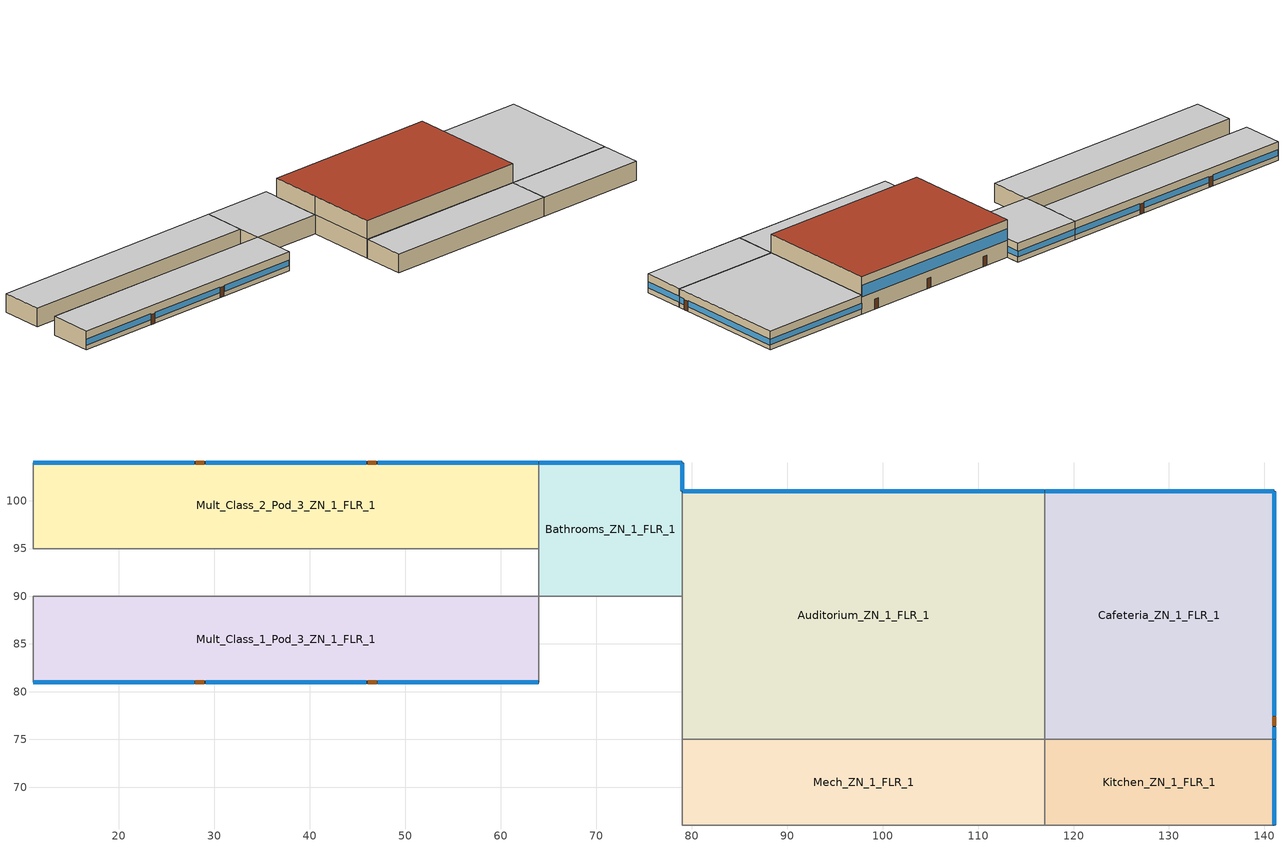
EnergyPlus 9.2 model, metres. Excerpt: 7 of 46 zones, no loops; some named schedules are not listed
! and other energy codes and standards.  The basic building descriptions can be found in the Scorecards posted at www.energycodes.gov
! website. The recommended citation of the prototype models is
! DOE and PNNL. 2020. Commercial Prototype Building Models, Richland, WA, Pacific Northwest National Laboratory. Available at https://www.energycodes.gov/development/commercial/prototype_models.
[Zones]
Mult_Class_1_Pod_3_ZN_1_FLR_1
 floor ground (Mult_Class_1_Pod_3_ZN_1_FLR_1_Floor_Ffactor): 11,90 64,90 64,81 11,81 z0
 wall outside (nonres_ext_wall): 11,81 64,81 z0:4
 wall to Main_Corridor_ZN_1_FLR_1 (int_wall): 64,81 64,90 z0:4
 wall to Corridor_Pod_3_ZN_1_FLR_1 (int_wall): 64,90 11,90 z0:4
 wall to Corner_Class_1_Pod_3_ZN_1_FLR_1 (int_wall): 11,90 11,81 z0:4
 window (NonresWindow_U_0.39_SHGC_0.4): 11.05,81 27.87,81 / 29.09,81 45.91,81 / 47.13,81 63.95,81 z1.03:2.29
 door (Swinging Door_con): 28.01,81 28.93,81 / 46.08,81 47,81 z0:2.13
 ceiling to Mult_Class_1_Pod_3_ZN_1_FLR_2 (int_slab_ceiling): 11,81 64,81 64,90 11,90 z4
Mult_Class_2_Pod_3_ZN_1_FLR_1
 floor ground (Mult_Class_2_Pod_3_ZN_1_FLR_1_Floor_Ffactor): 11,104 64,104 64,95 11,95 z0
 wall outside (nonres_ext_wall): 64,104 11,104 z0:4
 wall to Corridor_Pod_3_ZN_1_FLR_1 (int_wall): 11,95 64,95 z0:4
 wall to Bathrooms_ZN_1_FLR_1 (int_wall): 64,95 64,104 z0:4
 wall to Corner_Class_2_Pod_3_ZN_1_FLR_1 (int_wall): 11,104 11,95 z0:4
 window (NonresWindow_U_0.39_SHGC_0.4): 63.95,104 47.13,104 / 27.87,104 11.05,104 / 45.91,104 29.09,104 z1.03:2.29
 door (Swinging Door_con): 46.96,104 46.05,104 / 28.94,104 28.02,104 z0:2.13
 ceiling to Mult_Class_2_Pod_3_ZN_1_FLR_2 (int_slab_ceiling): 11,95 64,95 64,104 11,104 z4
Bathrooms_ZN_1_FLR_1
 floor ground (Bathrooms_ZN_1_FLR_1_Floor_Ffactor): 64,104 79,104 79,90 64,90 z0
 wall outside (nonres_ext_wall): 79,101 79,104 64,104 z0:4
 wall to Main_Corridor_ZN_1_FLR_1 (int_wall): 64,90 79,90 z0:4
 wall to Auditorium_ZN_1_FLR_1 (nonres_ext_wall): 79,90 79,101 z0:4
 wall to Corridor_Pod_3_ZN_1_FLR_1 (int_wall): 64,95 64,90 z0:4
 window (NonresWindow_U_0.39_SHGC_0.4): 79,101.05 79,103.95 z1.1:2.34; 78.95,104 64.05,104 z1.1:2.31
 ceiling to Bathrooms_ZN_1_FLR_2 (int_slab_ceiling): 64,90 79,90 79,104 64,104 z4
Auditorium_ZN_1_FLR_1
 floor ground (Auditorium_ZN_1_FLR_1_Floor_Ffactor): 79,101 117,101 117,75 79,75 z0
 wall outside (nonres_ext_wall): 117,101 79,101 z0:8
 wall to Mech_ZN_1_FLR_1 (int_wall): 79,75 117,75 z0:4
 wall to Cafeteria_ZN_1_FLR_1 (int_wall): 117,75 117,101 z0:4
 wall to Main_Corridor_ZN_1_FLR_1 (nonres_ext_wall): 79,90 79,75 z0:4
 wall to Mech_ZN_1_FLR_2 (int_wall): 79,75 117,75 z4:8
 wall to LIBRARY_MEDIA_CENTER_ZN_1_FLR_2 (int_wall): 117,75 117,101 z4:8
 wall to Main_Corridor_ZN_1_FLR_2 (nonres_ext_wall): 79,90 79,75 z4:8
 wall to Bathrooms_ZN_1_FLR_2 (nonres_ext_wall): 79,101 79,90 z4:8
 window (NonresWindow_U_0.39_SHGC_0.4): 116.95,101 79.05,101 z3.7:6.1
 door (Swinging Door_con): 113.7,101 112.78,101 / 100,101 99.09,101 / 85.25,101 84.33,101 z0:2.13
 roof outside (nonres_roof): 79,75 117,75 117,101 79,101 z8
Kitchen_ZN_1_FLR_1
 floor ground (Kitchen_ZN_1_FLR_1_Floor_Ffactor): 117,75 141,75 141,66 117,66 z0
 wall outside (nonres_ext_wall): 141,66 141,75 z0:4
 wall to Aux_Gym_ZN_1_FLR_1 (int_wall): 117,66 141,66 z0:4
 wall to Cafeteria_ZN_1_FLR_1 (int_wall): 141,75 117,75 z0:4
 wall to Mech_ZN_1_FLR_1 (int_wall): 117,75 117,66 z0:4
 window (NonresWindow_U_0.39_SHGC_0.4): 141,66.05 141,74.95 z1.1:2.31
 ceiling to LIBRARY_MEDIA_CENTER_ZN_1_FLR_2 (int_slab_ceiling): 117,66 141,66 141,75 117,75 z4
Cafeteria_ZN_1_FLR_1
 floor ground (Cafeteria_ZN_1_FLR_1_Floor_Ffactor): 117,101 141,101 141,75 117,75 z0
 wall outside (nonres_ext_wall): 141,75 141,101 117,101 z0:4
 window (NonresWindow_U_0.39_SHGC_0.4): 141,77.49 141,100.95 / 141,75.05 141,76.27 z1.03:2.29; 140.95,101 117.05,101 z1.1:2.31
 door (Swinging Door_con): 141,76.45 141,77.36 z0:2.13
 ceiling to LIBRARY_MEDIA_CENTER_ZN_1_FLR_2 (int_slab_ceiling): 117,75 141,75 141,101 117,101 z4
Mech_ZN_1_FLR_1
 floor adiabatic (Mech_ZN_1_FLR_1_Floor_Ffactor): 79,75 117,75 117,66 79,66 z0
 wall to Gym_ZN_1_FLR_1 (int_wall): 79,66 117,66 z0:4
 wall to Main_Corridor_ZN_1_FLR_1 (int_wall): 79,75 79,66 z0:4
 ceiling to Mech_ZN_1_FLR_2 (int_slab_ceiling): 79,66 117,66 117,75 79,75 z4
[Building]
SchoolSecondary: North Axis {deg}=0; Terrain=City; Loads Convergence Tolerance Value=0.04; Temperature Convergence Tolerance Value {deltaC}=0.2; Solar Distribution=FullInteriorAndExterior; Maximum Number of Warmup Days=25; Minimum Number of Warmup Days=6
[Site:Location]
New.York-John.F.Kennedy.Intl.AP_NY_USA WMO=744860: Latitude {deg}=40.66; Longitude {deg}=-73.8; Time Zone {hr}=-5; Elevation {m}=7
[SizingPeriod:DesignDay] Day of Month=21; Dry-Bulb Temperature Range Modifier Type=DefaultMultipliers; Humidity Condition Type=Wetbulb; Barometric Pressure {Pa}=101241; Rain Indicator=No; Snow Indicator=No; Daylight Saving Time Indicator=No
Name | Month | Day Type | Maximum Dry-Bulb Temperature {C} | Daily Dry-Bulb Temperature Range {deltaC} | Wetbulb or DewPoint at Maximum Dry-Bulb {C} | Wind Speed {m/s} | Wind Direction {deg} | Solar Model Indicator | Sky Clearness | ASHRAE Clear Sky Optical Depth for Beam Irradiance (taub) | ASHRAE Clear Sky Optical Depth for Diffuse Irradiance (taud)
New.York-John.F.Kennedy.Intl.AP_NY_USA Ann Htg 99.6% Condns DB | 1 | WinterDesignDay | -10.7 | 0 | -10.7 | 7.5 | 320 | ASHRAEClearSky | 0
New.York-John.F.Kennedy.Intl.AP_NY_USA Ann Clg .4% Condns DB=>MWB | 7 | SummerDesignDay | 32.1 | 7.4 | 23.1 | 5.6 | 230 | ASHRAETau |  | 0.541 | 1.8
[Site:WaterMainsTemperature]
Calculation Method=CORRELATION; Annual Average Outdoor Air Temperature {C}=12.4667; Maximum Difference In Monthly Average Outdoor Air Temperatures {deltaC}=25.2
[Site:GroundTemperature:FCfactorMethod]
14, 7.3, 3.3, 1.2, -0.2, 5.6, 10.9, 16.1, 21.7, 25, 24.8, 19.9
[Material:NoMass] Thermal Absorptance=0.9; Solar Absorptance=0.7
Name | Roughness | Thermal Resistance {m2-K/W} | Visible Absorptance
Opaque Door panel_con | MediumRough | 0.288705 | 0.7
CP02 CARPET PAD | VeryRough | 0.21648 | 0.8
Nonres_Roof_Insulation | MediumSmooth | 4.31889 | 0.7
Nonres_Exterior_Wall_Insulation | MediumSmooth | 2.368 | 0.7
[Construction]
Swinging Door_con: Opaque Door panel_con
InteriorFurnishings: Std Wood 6inch
int_wall: G01 13mm gypsum board, G01 13mm gypsum board
int_slab_ceiling: CP02 CARPET PAD, 100mm Normalweight concrete floor
nonres_roof: F13 Built-up roofing, Nonres_Roof_Insulation, F08 Metal surface
nonres_ext_wall: F07 25mm stucco, G01 16mm gypsum board, Nonres_Exterior_Wall_Insulation, G01 16mm gypsum board
NonresWindow_U_0.39_SHGC_0.4: Nonres Window Glazing Layer
[Material]
Name | Roughness | Thickness {m} | Conductivity {W/m-K} | Density {kg/m3} | Specific Heat {J/kg-K} | Thermal Absorptance | Solar Absorptance | Visible Absorptance
Std Wood 6inch | MediumSmooth | 0.15 | 0.12 | 540 | 1210 | 0.9 | 0.7 | 0.7
F07 25mm stucco | Smooth | 0.0254 | 0.72 | 1856 | 840 | 0.9 | 0.7 | 0.7
F08 Metal surface | Smooth | 0.0008 | 45.28 | 7824 | 500
F13 Built-up roofing | Rough | 0.0095 | 0.16 | 1120 | 1460 | 0.9 | 0.77
G01 13mm gypsum board | Smooth | 0.0127 | 0.16 | 800 | 1090 | 0.9 | 0.7 | 0.5
G01 16mm gypsum board | MediumSmooth | 0.0159 | 0.16 | 800 | 1090
100mm Normalweight concrete floor | MediumRough | 0.1016 | 2.31 | 2322 | 832
[WindowMaterial:SimpleGlazingSystem]
Nonres Window Glazing Layer: U-Factor {W/m2-K}=2.21452; Solar Heat Gain Coefficient=0.4; Visible Transmittance=0.4
[Construction:FfactorGroundFloor] F-Factor {W/m-K}=0.93474
Name | Area {m2} | PerimeterExposed {m}
Mult_Class_1_Pod_3_ZN_1_FLR_1_Floor_Ffactor; Mult_Class_2_Pod_3_ZN_1_FLR_1_Floor_Ffactor | 477 | 53
Bathrooms_ZN_1_FLR_1_Floor_Ffactor | 210 | 18
Auditorium_ZN_1_FLR_1_Floor_Ffactor | 988 | 38
Kitchen_ZN_1_FLR_1_Floor_Ffactor | 216 | 9
Cafeteria_ZN_1_FLR_1_Floor_Ffactor | 624 | 50
Mech_ZN_1_FLR_1_Floor_Ffactor | 342 | 0
[Zone] Type=1; Multiplier=1; Ceiling Height {m}=4; Floor Area {m2}=autocalculate; Part of Total Floor Area=Yes
Name | Volume {m3}
Mult_Class_1_Pod_3_ZN_1_FLR_1; Mult_Class_2_Pod_3_ZN_1_FLR_1 | 1908
Bathrooms_ZN_1_FLR_1 | 840
Auditorium_ZN_1_FLR_1 | 7904
Kitchen_ZN_1_FLR_1 | 864
Cafeteria_ZN_1_FLR_1 | 2496
Mech_ZN_1_FLR_1 | 1368
[InternalMass] Construction=InteriorFurnishings
Name | Zone or ZoneList | Surface Area {m2}
Mult_Class_1_Pod_3_ZN_1_FLR_1_InternalMass_1 | Mult_Class_1_Pod_3_ZN_1_FLR_1 | 954
Mult_Class_2_Pod_3_ZN_1_FLR_1_InternalMass_1 | Mult_Class_2_Pod_3_ZN_1_FLR_1 | 954
Bathrooms_ZN_1_FLR_1_InternalMass_1 | Bathrooms_ZN_1_FLR_1 | 420
Auditorium_ZN_1_FLR_1_InternalMass_1 | Auditorium_ZN_1_FLR_1 | 1976
Kitchen_ZN_1_FLR_1_InternalMass_1 | Kitchen_ZN_1_FLR_1 | 432
Cafeteria_ZN_1_FLR_1_InternalMass_1 | Cafeteria_ZN_1_FLR_1 | 1248
Mech_ZN_1_FLR_1_InternalMass_1 | Mech_ZN_1_FLR_1 | 684
[People] Fraction Radiant=0.3; Sensible Heat Fraction=AUTOCALCULATE; Activity Level Schedule=ACTIVITY_SCH; Enable ASHRAE 55 Comfort Warnings=No; Mean Radiant Temperature Calculation Type=ZoneAveraged; Work Efficiency Schedule=WORK_EFF_SCH; Clothing Insulation Calculation Method=ClothingInsulationSchedule; Clothing Insulation Schedule=CLOTHING_SCH; Air Velocity Schedule=AIR_VELO_SCH; Thermal Comfort Model 1 Type=FANGER
Name | Zone or ZoneList | Number of People Schedule | Number of People Calculation Method | Zone Floor Area per Person {m2/person} | Number of People
Mult_Class_1_Pod_3_ZN_1_FLR_1 | Mult_Class_1_Pod_3_ZN_1_FLR_1 | BLDG_OCC_SCH | Area/Person | 2.654
Mult_Class_2_Pod_3_ZN_1_FLR_1 | Mult_Class_2_Pod_3_ZN_1_FLR_1 | BLDG_OCC_SCH | Area/Person | 2.654
Bathrooms_ZN_1_FLR_1 | Bathrooms_ZN_1_FLR_1 | BLDG_OCC_SCH | People
Auditorium_ZN_1_FLR_1 | Auditorium_ZN_1_FLR_1 | BLDG_OCC_SCH_Auditorium | Area/Person | 0.619
Kitchen_ZN_1_FLR_1 | Kitchen_ZN_1_FLR_1 | BLDG_OCC_SCH | People |  | 35
Cafeteria_ZN_1_FLR_1 | Cafeteria_ZN_1_FLR_1 | BLDG_OCC_SCH_Cafeteria | Area/Person | 0.929
Mech_ZN_1_FLR_1 | Mech_ZN_1_FLR_1 | BLDG_OCC_SCH | People
[Lights] Design Level Calculation Method=Watts/Area; Return Air Fraction=0; Fraction Radiant=0.37; Fraction Visible=0.2; Fraction Replaceable=1; Return Air Fraction Calculated from Plenum Temperature=No
Name | Zone or ZoneList | Schedule | Watts per Zone Floor Area {W/m2}
Mult_Class_1_Pod_3_ZN_1_FLR_1_Lights | Mult_Class_1_Pod_3_ZN_1_FLR_1 | BLDG_LIGHT_CLASSROOM_SCH | 13.1586
Mult_Class_2_Pod_3_ZN_1_FLR_1_Lights | Mult_Class_2_Pod_3_ZN_1_FLR_1 | BLDG_LIGHT_CLASSROOM_SCH | 13.1586
Bathrooms_ZN_1_FLR_1_Lights | Bathrooms_ZN_1_FLR_1 | BLDG_LIGHT_BATH_SCH | 8.45908
Auditorium_ZN_1_FLR_1_Lights | Auditorium_ZN_1_FLR_1 | BLDG_LIGHT_MISC_SCH | 8.45908
Kitchen_ZN_1_FLR_1_Lights | Kitchen_ZN_1_FLR_1 | BLDG_LIGHT_MISC_SCH | 11.2788
Cafeteria_ZN_1_FLR_1_Lights | Cafeteria_ZN_1_FLR_1 | BLDG_LIGHT_MISC_SCH | 8.45908
Mech_ZN_1_FLR_1_Lights | Mech_ZN_1_FLR_1 | BLDG_LIGHT_MECHANIC_SCH | 14.0985
[ElectricEquipment] Design Level Calculation Method=EquipmentLevel
Name | Zone or ZoneList | Schedule | Design Level {W} | Fraction Latent | Fraction Radiant | Fraction Lost
Mult_Class_1_Pod_3_ZN_1_FLR_1_PlugMisc_Equip | Mult_Class_1_Pod_3_ZN_1_FLR_1 | BLDG_EQUIP_SCH | 4770 | 0 | 0.5 | 0
Mult_Class_2_Pod_3_ZN_1_FLR_1_PlugMisc_Equip | Mult_Class_2_Pod_3_ZN_1_FLR_1 | BLDG_EQUIP_SCH | 4770 | 0 | 0.5 | 0
Bathrooms_ZN_1_FLR_1_PlugMisc_Equip | Bathrooms_ZN_1_FLR_1 | BLDG_EQUIP_SCH | 840 | 0 | 0.5 | 0
Auditorium_ZN_1_FLR_1_PlugMisc_Equip | Auditorium_ZN_1_FLR_1 | BLDG_EQUIP_SCH | 4940 | 0 | 0.5 | 0
Kitchen_ZN_1_FLR_1_MiscElec_Equip | Kitchen_ZN_1_FLR_1 | KITCHEN_ELEC_EQUIP_SCH | 47995.2 | 0.25 | 0.3 | 0.2
Kitchen_ZN_1_FLR_1_Reach-in-Freezer | Kitchen_ZN_1_FLR_1 | Always_on | 1031.83 | 0 | 0.25 | 0
Kitchen_ZN_1_FLR_1_Reach-in-Refrigerator | Kitchen_ZN_1_FLR_1 | Always_on | 851.667 | 0 | 0.25 | 0
Cafeteria_ZN_1_FLR_1_PlugMisc_Equip | Cafeteria_ZN_1_FLR_1 | KITCHEN_ELEC_EQUIP_SCH | 48004.32 | 0 | 0.5 | 0
Mech_ZN_1_FLR_1_PlugMisc_Equip | Mech_ZN_1_FLR_1 | BLDG_EQUIP_SCH | 1368 | 0 | 0.5 | 0
Mech_ZN_1_FLR_1_Elevators_Equip | Mech_ZN_1_FLR_1 | BLDG_ELEVATORS | 32109.9 | 0 | 0.5 | 0
Mech_ZN_1_FLR_1_Elevators_Lights_Fan | Mech_ZN_1_FLR_1 | ELEV_LIGHT_FAN_SCH_24_7 | 323.8 | 0 | 0.5 | 0
[GasEquipment]
Kitchen_ZN_1_FLR_1_MiscGas_Equip: Zone or ZoneList=Kitchen_ZN_1_FLR_1; Schedule=KITCHEN_GAS_EQUIP_SCH; Design Level Calculation Method=EquipmentLevel; Design Level {W}=362577.6; Fraction Latent=0.1; Fraction Radiant=0.2; Fraction Lost=0.7
[ZoneInfiltration:DesignFlowRate] Schedule=INFIL_SCH_PNNL; Design Flow Rate Calculation Method=Flow/ExteriorArea; Constant Term Coefficient=0; Temperature Term Coefficient=0; Velocity Term Coefficient=0.224; Velocity Squared Term Coefficient=0
Name | Zone or ZoneList | Flow per Exterior Surface Area {m3/s-m2}
Mult_Class_1_Pod_3_ZN_1_FLR_1_Infiltration | Mult_Class_1_Pod_3_ZN_1_FLR_1 | 0.00056896
Mult_Class_2_Pod_3_ZN_1_FLR_1_Infiltration | Mult_Class_2_Pod_3_ZN_1_FLR_1 | 0.00056896
Bathrooms_ZN_1_FLR_1_Infiltration | Bathrooms_ZN_1_FLR_1 | 0.00056896
Auditorium_ZN_1_FLR_1_Infiltration | Auditorium_ZN_1_FLR_1 | 0.000194015
Kitchen_ZN_1_FLR_1_Infiltration | Kitchen_ZN_1_FLR_1 | 0.00056896
Cafeteria_ZN_1_FLR_1_Infiltration | Cafeteria_ZN_1_FLR_1 | 0.00056896
[Exterior:Lights]
Exterior_Lights: Schedule=Exterior_Lgt_ALWAYS_ON; Design Level {W}=8994; Control Option=AstronomicalClock
[Schedule:Compact]
BLDG_LIGHT_BATH_SCH: Through: 6/30, For: Weekdays, Until: 7:00, 0.1773, Until: 8:00, 0.9, Until: 21:00, 0.594, Until: 24:00, 0.1773, For: SummerDesignDay, Until: 24:00, 1, For: WinterDesignDay, Until: 24:00, 0, For: WeekEnds Holidays AllOtherDays, Until: 24:00, 0.1773, Through: 9/1, For: Weekdays, Until: 8:00, 0.1773, Until: 20:00, 0.33, Until: 21:00, 0.117018, Until: 24:00, 0.1773, For: SummerDesignDay, Until: 24:00, 1, For: WinterDesignDay, Until: 24:00, 0, For: WeekEnds Holidays AllOtherDays, Until: 24:00, 0.1773, Through: 12/31, For: Weekdays, Until: 7:00, 0.1773, Until: 8:00, 0.9, Until: 21:00, 0.594, Until: 24:00, 0.1773, For: SummerDesignDay, Until: 24:00, 1, For: WinterDesignDay, Until: 24:00, 0, For: WeekEnds Holidays AllOtherDays, Until: 24:00, 0.1773
BLDG_LIGHT_CLASSROOM_SCH: Through: 6/30, For: Weekdays, Until: 7:00, 0.1773, Until: 8:00, 0.9, Until: 21:00, 0.612, Until: 24:00, 0.1773, For: SummerDesignDay, Until: 24:00, 1, For: WinterDesignDay, Until: 24:00, 0, For: WeekEnds Holidays AllOtherDays, Until: 24:00, 0.1773, Through: 9/1, For: Weekdays, Until: 8:00, 0.1773, Until: 20:00, 0.34, Until: 21:00, 0.120564, Until: 24:00, 0.1773, For: SummerDesignDay, Until: 24:00, 1, For: WinterDesignDay, Until: 24:00, 0, For: WeekEnds Holidays AllOtherDays, Until: 24:00, 0.1773, Through: 12/31, For: Weekdays, Until: 7:00, 0.1773, Until: 8:00, 0.9, Until: 21:00, 0.612, Until: 24:00, 0.1773, For: SummerDesignDay, Until: 24:00, 1, For: WinterDesignDay, Until: 24:00, 0, For: WeekEnds Holidays AllOtherDays, Until: 24:00, 0.1773
BLDG_LIGHT_MECHANIC_SCH; BLDG_LIGHT_MISC_SCH: Through: 6/30, For: Weekdays, Until: 7:00, 0.1773, Until: 21:00, 0.9, Until: 24:00, 0.1773, For: SummerDesignDay, Until: 24:00, 1, For: WinterDesignDay, Until: 24:00, 0, For: WeekEnds Holidays AllOtherDays, Until: 24:00, 0.1773, Through: 9/1, For: Weekdays, Until: 8:00, 0.1773, Until: 20:00, 0.5, Until: 24:00, 0.1773, For: SummerDesignDay, Until: 24:00, 1, For: WinterDesignDay, Until: 24:00, 0, For: WeekEnds Holidays AllOtherDays, Until: 24:00, 0.1773, Through: 12/31, For: Weekdays, Until: 7:00, 0.1773, Until: 21:00, 0.9, Until: 24:00, 0.1773, For: SummerDesignDay, Until: 24:00, 1, For: WinterDesignDay, Until: 24:00, 0, For: WeekEnds Holidays AllOtherDays, Until: 24:00, 0.1773
BLDG_EQUIP_SCH: Through: 6/30, For: SummerDesignDay, Until: 08:00, 0.35, Until: 17:00, 0.95, Until: 24:00, 0.35, For: WinterDesignDay, Until: 24:00, 0.35, For: Weekdays, Until: 08:00, 0.35, Until: 17:00, 0.95, Until: 21:00, 0.35, Until: 24:00, 0.35, For: WeekEnds Holidays AllOtherDays, Until: 24:00, 0.35, Through: 9/1, For: SummerDesignDay, Until: 08:00, 0.25, Until: 17:00, 0.5, Until: 24:00, 0.25, For: WinterDesignDay, Until: 24:00, 0.25, For: Weekdays, Until: 08:00, 0.25, Until: 17:00, 0.5, Until: 21:00, 0.25, Until: 24:00, 0.25, For: WeekEnds Holidays AllOtherDays, Until: 24:00, 0.25, Through: 12/31, For: SummerDesignDay, Until: 08:00, 0.35, Until: 17:00, 0.95, Until: 24:00, 0.35, For: WinterDesignDay, Until: 24:00, 0.35, For: Weekdays, Until: 08:00, 0.35, Until: 17:00, 0.95, Until: 21:00, 0.35, Until: 24:00, 0.35, For: WeekEnds Holidays AllOtherDays, Until: 24:00, 0.35
BLDG_OCC_SCH: Through: 6/15, For: Weekdays, Until: 08:00, 0, Until: 16:00, 0.95, Until: 21:00, 0.15, Until: 24:00, 0, For: SummerDesignDay, Until: 08:00, 1e-09, Until: 16:00, 0.95, Until: 21:00, 0.15, Until: 24:00, 1e-09, For: WeekEnds WinterDesignDay Holidays AllOtherDays, Until: 24:00, 0, Through: 9/15, For: Weekdays, Until: 08:00, 0, Until: 16:00, 0.15, Until: 21:00, 0.15, Until: 24:00, 0, For: SummerDesignDay, Until: 08:00, 1e-09, Until: 16:00, 0.15, Until: 21:00, 0.15, Until: 24:00, 1e-09, For: WeekEnds WinterDesignDay Holidays AllOtherDays, Until: 24:00, 0, Through: 12/31, For: Weekdays, Until: 08:00, 0, Until: 16:00, 0.95, Until: 21:00, 0.15, Until: 24:00, 0, For: SummerDesignDay, Until: 08:00, 1e-09, Until: 16:00, 0.95, Until: 21:00, 0.15, Until: 24:00, 1e-09, For: WeekEnds WinterDesignDay Holidays AllOtherDays, Until: 24:00, 0
BLDG_OCC_SCH_Auditorium: Through: 6/30, For: Weekdays, Until: 08:00, 0, Until: 15:00, 0.25, Until: 20:00, 0.95, Until: 24:00, 0, For: SummerDesignDay, Until: 08:00, 1e-09, Until: 15:00, 0.25, Until: 20:00, 0.95, Until: 24:00, 1e-09, For: WeekEnds WinterDesignDay Holidays AllOtherDays, Until: 24:00, 0, Through: 9/1, For: Weekdays, Until: 08:00, 0, Until: 17:00, 0.15, Until: 19:00, 0.35, Until: 24:00, 0, For: SummerDesignDay, Until: 08:00, 1e-09, Until: 17:00, 0.15, Until: 19:00, 0.35, Until: 24:00, 1e-09, For: WeekEnds WinterDesignDay Holidays AllOtherDays, Until: 24:00, 0, Through: 12/31, For: Weekdays, Until: 08:00, 0, Until: 15:00, 0.25, Until: 20:00, 0.95, Until: 24:00, 0, For: SummerDesignDay, Until: 08:00, 1e-09, Until: 15:00, 0.25, Until: 20:00, 0.95, Until: 24:00, 1e-09, For: WeekEnds WinterDesignDay Holidays AllOtherDays, Until: 24:00, 0
BLDG_OCC_SCH_Cafeteria: Through: 6/30, For: Weekdays, Until: 09:00, 0, Until: 15:00, 0.95, Until: 20:00, 0.35, Until: 24:00, 0, For: SummerDesignDay, Until: 09:00, 1e-09, Until: 15:00, 0.95, Until: 20:00, 0.35, Until: 24:00, 1e-09, For: WeekEnds WinterDesignDay Holidays AllOtherDays, Until: 24:00, 0, Through: 9/1, For: Weekdays, Until: 09:00, 0, Until: 17:00, 0.15, Until: 19:00, 0.35, Until: 24:00, 0, For: SummerDesignDay, Until: 09:00, 1e-09, Until: 17:00, 0.15, Until: 19:00, 0.35, Until: 24:00, 1e-09, For: WeekEnds WinterDesignDay Holidays AllOtherDays, Until: 24:00, 0, Through: 12/31, For: Weekdays, Until: 09:00, 0, Until: 15:00, 0.95, Until: 20:00, 0.35, Until: 24:00, 0, For: SummerDesignDay, Until: 09:00, 1e-09, Until: 15:00, 0.95, Until: 20:00, 0.35, Until: 24:00, 1e-09, For: WeekEnds WinterDesignDay Holidays AllOtherDays, Until: 24:00, 0
WORK_EFF_SCH: Through: 12/31, For: AllDays, Until: 24:00, 0
AIR_VELO_SCH: Through: 12/31, For: AllDays, Until: 24:00, 0.2
CLOTHING_SCH: Through: 04/30, For: AllDays, Until: 24:00, 1.1, Through: 09/30, For: AllDays, Until: 24:00, 0.6, Through: 12/31, For: AllDays, Until: 24:00, 1.1
ACTIVITY_SCH: Through: 12/31, For: AllDays, Until: 24:00, 120
